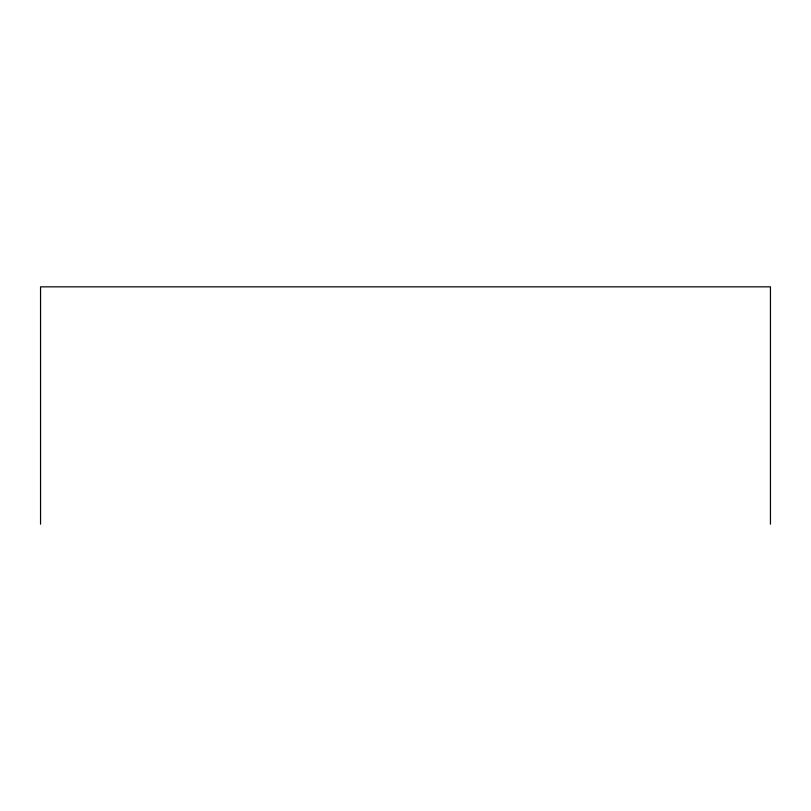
<?xml version="1.0" encoding="UTF-8"?>
<svg xmlns="http://www.w3.org/2000/svg" width="811" height="811" viewBox="0 0 811 811"><rect width="100%" height="100%" fill="white"/><g stroke="black" fill="none" stroke-linecap="round" stroke-linejoin="round"><path stroke-width="1.22" d="M770.45 524.159L770.45 286.841L40.55 286.841L40.55 524.159"/></g></svg>
